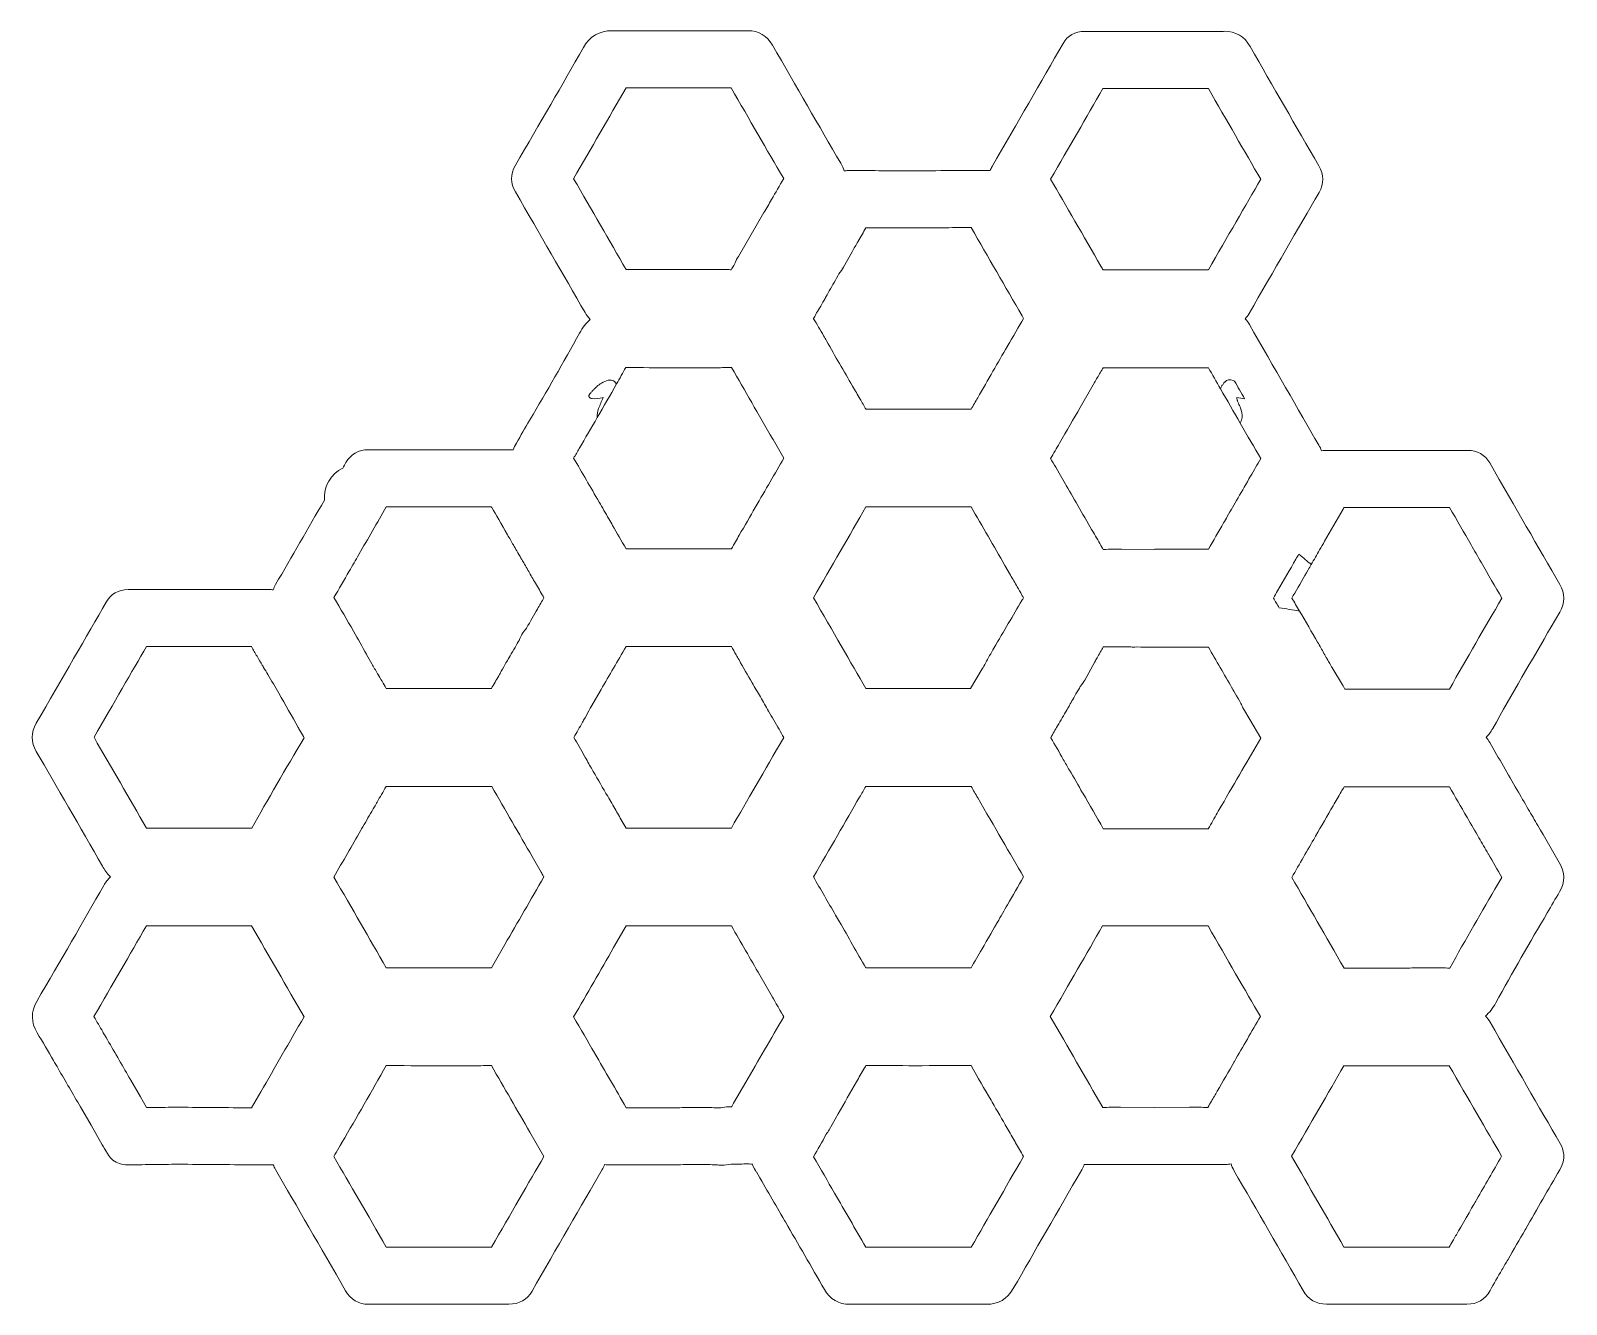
# Model space of a CAD drawing. Extents: x -3978 to 1416, y -790 to 1272.
# Drawn here: x 496 to 1416, y -790 to -27 of the extents above; entities that cross this region are included whole.
import ezdxf

# ---------------------------------------------------------------- set-up
doc = ezdxf.new("R2010")
doc.units = 0
doc.header["$MEASUREMENT"] = 0
doc.layers.add('Layer 1', color=7, linetype='Continuous', lineweight=0)

msp = doc.modelspace()

# ---------------------------------------------------------------- linework, layer by layer
at = {"layer": 'Layer 1'}
for points, knots in [([(1411.94, -694.04), (1399.39, -672.47), (1384.58, -646.97), (1369.91, -621.36), (1369.1, -619.95), (1368.17, -618.71), (1367.13, -617.66), (1369.49, -615.59), (1371.55, -612.93), (1373.35, -609.64), (1383.23, -591.54), (1393.87, -573.37), (1404.17, -555.79), (1406.63, -551.58), (1409.09, -547.38), (1411.55, -543.17), (1414.9, -537.43), (1414.82, -531.52), (1411.32, -525.59), (1406.97, -518.24), (1402.64, -510.71), (1398.45, -503.44), (1396.56, -500.17), (1394.68, -496.9), (1392.79, -493.63), (1390.53, -489.73), (1388.27, -485.83), (1386.01, -481.94), (1380.66, -472.72), (1375.12, -463.18), (1369.73, -453.76), (1369.06, -452.59), (1368.3, -451.55), (1367.46, -450.64), (1368.97, -449.18), (1370.31, -447.4), (1371.49, -445.29), (1382.98, -424.87), (1394.98, -404.25), (1406.57, -384.3), (1406.57, -384.3), (1411.61, -375.63), (1411.61, -375.63), (1414.81, -370.13), (1414.85, -364.37), (1411.72, -358.98), (1398.77, -336.65), (1385.04, -312.83), (1369.74, -286.17), (1366.91, -281.23), (1362.27, -278.62), (1356.32, -278.62), (1356.32, -278.62), (1356.23, -278.62), (1356.23, -278.62), (1350.54, -278.65), (1344.85, -278.65), (1339.16, -278.65), (1335.4, -278.65), (1318.23, -278.64), (1318.22, -278.64), (1318.22, -278.64), (1272.52, -278.64), (1272.52, -278.64), (1271.73, -278.64), (1270.43, -278.64), (1268.88, -278.89), (1268.49, -277.74), (1267.97, -276.6), (1267.31, -275.46), (1255.01, -254.2), (1240.44, -228.98), (1225.69, -203.16), (1224.97, -201.89), (1224.15, -200.76), (1223.24, -199.78), (1224.09, -198.85), (1224.85, -197.79), (1225.53, -196.61), (1240.25, -170.91), (1254.99, -145.51), (1267.46, -124.06), (1270.47, -118.88), (1270.43, -113.34), (1267.35, -108.03), (1253.44, -84.08), (1239.83, -60.59), (1226.19, -36.61), (1222.73, -30.53), (1217.49, -27.45), (1210.57, -27.45), (1210.57, -27.45), (1210.18, -27.46), (1210.18, -27.46), (1206.18, -27.52), (1201.82, -27.55), (1196.43, -27.55), (1193.43, -27.55), (1190.43, -27.54), (1187.42, -27.53), (1184.44, -27.53), (1181.46, -27.52), (1178.48, -27.52), (1178.48, -27.52), (1152.42, -27.51), (1152.42, -27.51), (1144.18, -27.51), (1135.95, -27.52), (1127.72, -27.52), (1127.72, -27.52), (1127.07, -27.52), (1127.07, -27.52), (1121.27, -27.52), (1116.77, -30.01), (1114.06, -34.72), (1100.7, -58.01), (1086.79, -82.11), (1071.56, -108.39), (1071.08, -109.22), (1070.68, -110.07), (1070.35, -110.93), (1070.17, -110.92), (1069.98, -110.92), (1069.78, -110.92), (1054.82, -110.95), (1039.28, -110.97), (1022.27, -110.97), (1009.92, -110.97), (997.57, -110.96), (985.2, -110.95), (984.42, -110.95), (983.66, -111), (982.92, -111.1), (982.46, -109.56), (981.77, -108.02), (980.85, -106.45), (967.72, -83.97), (954.33, -60.81), (939.92, -35.65), (936.68, -29.98), (931.77, -27.11), (925.31, -27.11), (910.97, -27.16), (896.93, -27.19), (882.69, -27.19), (868.45, -27.19), (855.83, -27.15), (844.07, -27.07), (844.07, -27.07), (843.89, -27.07), (843.89, -27.07), (836.19, -27.07), (830.56, -30.38), (826.7, -37.17), (813.72, -59.96), (801.05, -81.81), (785.83, -108), (782.89, -113.06), (782.94, -118.5), (785.98, -123.74), (800.83, -149.37), (814.46, -173.02), (827.67, -196.04), (828.56, -197.59), (829.62, -198.95), (830.83, -200.09), (828.39, -202.2), (826.26, -204.93), (824.4, -208.33), (814.83, -225.81), (804.58, -243.37), (794.66, -260.34), (794.66, -260.34), (794.46, -260.69), (794.46, -260.69), (791.81, -265.22), (789.17, -269.75), (786.53, -274.28), (785.74, -275.63), (785.14, -277), (784.71, -278.37), (783.96, -278.26), (783.18, -278.21), (782.39, -278.21), (767.54, -278.26), (751.55, -278.29), (733.5, -278.29), (721.61, -278.29), (709.73, -278.28), (697.82, -278.26), (691.94, -278.26), (687.31, -280.9), (684.45, -285.89), (683.81, -287.01), (683.18, -288.12), (682.54, -289.23), (675.33, -292.59), (670.89, -300.32), (671.54, -308.39), (661.77, -325.37), (651.98, -342.33), (642.29, -359.04), (641.69, -360.08), (641.21, -361.12), (640.85, -362.18), (640.08, -362.08), (639.29, -362.03), (638.48, -362.03), (623.63, -362.05), (608.79, -362.06), (593.95, -362.06), (580.61, -362.06), (567.27, -362.05), (553.91, -362.03), (548.23, -362.03), (543.58, -364.7), (540.79, -369.55), (529.32, -389.51), (514.2, -415.81), (498.93, -442.11), (495.65, -447.75), (495.64, -453.45), (498.89, -459.05), (511.19, -480.21), (525.13, -504.18), (538.55, -527.89), (539.71, -529.93), (541.2, -532.23), (543.33, -534.23), (541.83, -535.65), (540.49, -537.39), (539.31, -539.46), (526.83, -561.33), (513.72, -584.03), (499.22, -608.84), (495.57, -615.09), (495.66, -621.46), (499.5, -627.78), (502.79, -633.2), (506.05, -638.82), (509.2, -644.26), (510.15, -645.9), (511.09, -647.54), (512.04, -649.17), (516.49, -656.82), (520.94, -664.48), (525.38, -672.14), (525.38, -672.14), (531.72, -683.08), (531.72, -683.08), (531.72, -683.08), (538.4, -694.78), (538.4, -694.78), (538.82, -695.7), (539.33, -696.59), (539.94, -697.43), (539.94, -697.43), (542.14, -701.02), (542.14, -701.02), (542.83, -702.16), (543.72, -703.16), (544.78, -703.97), (547.26, -705.89), (550.21, -706.86), (553.53, -706.86), (554.07, -706.86), (554.59, -706.83), (555.05, -706.8), (555.05, -706.8), (555.25, -706.79), (555.25, -706.79), (559.95, -706.78), (564.68, -706.72), (569.26, -706.65), (569.26, -706.65), (569.33, -706.65), (569.33, -706.65), (574, -706.58), (578.84, -706.52), (583.55, -706.52), (583.55, -706.52), (584.42, -706.52), (584.42, -706.52), (591.52, -706.53), (598.71, -706.59), (605.67, -706.66), (613.52, -706.73), (621.64, -706.8), (629.64, -706.8), (632.3, -706.8), (634.95, -706.79), (637.56, -706.77), (637.56, -706.77), (637.68, -706.78), (637.68, -706.78), (638.09, -706.82), (638.71, -706.87), (639.45, -706.87), (639.93, -706.87), (640.4, -706.85), (640.86, -706.8), (641.2, -707.74), (641.63, -708.66), (642.16, -709.57), (655.06, -731.74), (668.81, -755.56), (684.21, -782.37), (687.21, -787.61), (691.97, -790.38), (697.99, -790.38), (697.99, -790.38), (698.12, -790.38), (698.12, -790.38), (704.14, -790.33), (710.63, -790.31), (719.15, -790.31), (720.88, -790.31), (739.11, -790.33), (739.11, -790.33), (739.3, -790.33), (739.49, -790.34), (739.68, -790.34), (739.68, -790.34), (760.09, -790.34), (760.09, -790.34), (767.37, -790.34), (774.65, -790.34), (782, -790.36), (788.18, -790.36), (793, -787.65), (795.94, -782.52), (810.58, -756.98), (825.41, -731.37), (837.98, -709.68), (838.54, -708.7), (839.01, -707.71), (839.36, -706.72), (840.13, -706.8), (840.74, -706.8), (841.13, -706.8), (841.13, -706.8), (843.42, -706.8), (843.42, -706.8), (845.47, -706.8), (847.52, -706.79), (849.56, -706.78), (851.59, -706.78), (853.61, -706.77), (855.64, -706.77), (859.5, -706.77), (862.63, -706.79), (865.48, -706.84), (867.29, -706.87), (869.17, -706.89), (871.2, -706.89), (875.31, -706.89), (879.45, -706.83), (883.45, -706.77), (887.36, -706.71), (891.4, -706.64), (895.37, -706.64), (898.9, -706.64), (902.01, -706.69), (904.89, -706.79), (905.3, -706.81), (905.72, -706.84), (906.14, -706.87), (906.14, -706.87), (906.25, -706.88), (906.25, -706.88), (907.17, -706.95), (908.32, -707.03), (909.55, -707.03), (911.56, -707.03), (913.39, -706.81), (915.13, -706.35), (916.32, -706.39), (917.56, -706.43), (918.86, -706.43), (920.77, -706.43), (922.42, -706.34), (924.02, -706.15), (924.06, -706.16), (924.1, -706.16), (924.14, -706.17), (924.82, -706.24), (925.75, -706.35), (926.86, -706.35), (927.18, -706.35), (927.5, -706.34), (927.82, -706.32), (928.57, -708.54), (929.71, -710.13), (930.29, -710.94), (930.29, -710.94), (930.4, -711.08), (930.4, -711.08), (935.98, -720.77), (941.57, -730.44), (947.17, -740.12), (947.17, -740.12), (947.68, -741.01), (947.68, -741.01), (955.36, -754.28), (963.3, -768.01), (971.06, -781.53), (974.44, -787.42), (979.6, -790.41), (986.38, -790.41), (986.38, -790.41), (986.48, -790.41), (986.48, -790.41), (1001.16, -790.35), (1014.53, -790.32), (1027.33, -790.32), (1041.61, -790.32), (1054.93, -790.36), (1068.06, -790.43), (1068.06, -790.43), (1068.19, -790.43), (1068.19, -790.43), (1075.28, -790.43), (1080.69, -787.27), (1084.25, -781.04), (1097.19, -758.4), (1110.6, -735.11), (1125.24, -709.84), (1125.86, -708.77), (1126.36, -707.68), (1126.73, -706.59), (1126.96, -706.59), (1127.19, -706.6), (1127.43, -706.6), (1127.43, -706.6), (1127.56, -706.6), (1127.56, -706.6), (1133.55, -706.56), (1139.99, -706.54), (1148.43, -706.54), (1148.43, -706.54), (1169.13, -706.55), (1169.13, -706.55), (1169.13, -706.55), (1188.16, -706.54), (1189.91, -706.54), (1198.58, -706.54), (1205.19, -706.56), (1211.36, -706.6), (1211.36, -706.6), (1211.5, -706.6), (1211.5, -706.6), (1212.6, -706.6), (1213.67, -706.51), (1214.69, -706.32), (1215.09, -707.64), (1215.67, -708.94), (1216.42, -710.24), (1230.41, -734.34), (1244.38, -758.57), (1257.94, -782.25), (1260.98, -787.57), (1265.83, -790.38), (1271.98, -790.38), (1271.98, -790.38), (1272.11, -790.37), (1272.11, -790.37), (1278.13, -790.34), (1284.59, -790.32), (1293.03, -790.32), (1293.03, -790.32), (1313.68, -790.33), (1313.68, -790.33), (1315.41, -790.33), (1334.48, -790.32), (1334.48, -790.32), (1343.14, -790.32), (1349.74, -790.34), (1355.92, -790.38), (1355.92, -790.38), (1356.05, -790.38), (1356.05, -790.38), (1362.15, -790.38), (1366.93, -787.55), (1369.87, -782.2), (1372.15, -778.05), (1374.62, -773.84), (1377.01, -769.75), (1378.22, -767.68), (1379.43, -765.61), (1380.63, -763.54), (1384.05, -757.6), (1387.48, -751.67), (1390.9, -745.73), (1390.9, -745.73), (1391.23, -745.16), (1391.23, -745.16), (1398.03, -733.36), (1404.83, -721.56), (1411.65, -709.77), (1415.55, -703.05), (1413.96, -697.51), (1411.94, -694.04)], [0, 0, 0, 0, 1, 1, 1, 2, 2, 2, 3, 3, 3, 4, 4, 4, 5, 5, 5, 6, 6, 6, 7, 7, 7, 8, 8, 8, 9, 9, 9, 10, 10, 10, 11, 11, 11, 12, 12, 12, 13, 13, 13, 14, 14, 14, 15, 15, 15, 16, 16, 16, 17, 17, 17, 18, 18, 18, 19, 19, 19, 20, 20, 20, 21, 21, 21, 22, 22, 22, 23, 23, 23, 24, 24, 24, 25, 25, 25, 26, 26, 26, 27, 27, 27, 28, 28, 28, 29, 29, 29, 30, 30, 30, 31, 31, 31, 32, 32, 32, 33, 33, 33, 34, 34, 34, 35, 35, 35, 36, 36, 36, 37, 37, 37, 38, 38, 38, 39, 39, 39, 40, 40, 40, 41, 41, 41, 42, 42, 42, 43, 43, 43, 44, 44, 44, 45, 45, 45, 46, 46, 46, 47, 47, 47, 48, 48, 48, 49, 49, 49, 50, 50, 50, 51, 51, 51, 52, 52, 52, 53, 53, 53, 54, 54, 54, 55, 55, 55, 56, 56, 56, 57, 57, 57, 58, 58, 58, 59, 59, 59, 60, 60, 60, 61, 61, 61, 62, 62, 62, 63, 63, 63, 64, 64, 64, 65, 65, 65, 66, 66, 66, 67, 67, 67, 68, 68, 68, 69, 69, 69, 70, 70, 70, 71, 71, 71, 72, 72, 72, 73, 73, 73, 74, 74, 74, 75, 75, 75, 76, 76, 76, 77, 77, 77, 78, 78, 78, 79, 79, 79, 80, 80, 80, 81, 81, 81, 82, 82, 82, 83, 83, 83, 84, 84, 84, 85, 85, 85, 86, 86, 86, 87, 87, 87, 88, 88, 88, 89, 89, 89, 90, 90, 90, 91, 91, 91, 92, 92, 92, 93, 93, 93, 94, 94, 94, 95, 95, 95, 96, 96, 96, 97, 97, 97, 98, 98, 98, 99, 99, 99, 100, 100, 100, 101, 101, 101, 102, 102, 102, 103, 103, 103, 104, 104, 104, 105, 105, 105, 106, 106, 106, 107, 107, 107, 108, 108, 108, 109, 109, 109, 110, 110, 110, 111, 111, 111, 112, 112, 112, 113, 113, 113, 114, 114, 114, 115, 115, 115, 116, 116, 116, 117, 117, 117, 118, 118, 118, 119, 119, 119, 120, 120, 120, 121, 121, 121, 122, 122, 122, 123, 123, 123, 124, 124, 124, 125, 125, 125, 126, 126, 126, 127, 127, 127, 128, 128, 128, 129, 129, 129, 130, 130, 130, 131, 131, 131, 132, 132, 132, 133, 133, 133, 134, 134, 134, 135, 135, 135, 136, 136, 136, 137, 137, 137, 138, 138, 138, 139, 139, 139, 140, 140, 140, 141, 141, 141, 142, 142, 142, 143, 143, 143, 144, 144, 144, 145, 145, 145, 146, 146, 146, 147, 147, 147, 148, 148, 148, 149, 149, 149, 150, 150, 150, 151, 151, 151, 152, 152, 152, 153, 153, 153, 154, 154, 154, 155, 155, 155, 156, 156, 156, 157, 157, 157, 158, 158, 158, 159, 159, 159, 160, 160, 160, 161, 161, 161, 162, 162, 162, 163, 163, 163, 164, 164, 164, 165, 165, 165, 166, 166, 166, 167, 167, 167, 167]), ([(939.45, -128.2), (939.45, -128.2), (939.39, -128.31), (939.39, -128.31), (937.88, -130.93), (936.37, -133.55), (934.87, -136.11), (934.87, -136.11), (919.52, -162.33), (919.52, -162.33), (918.78, -163.59), (918.16, -164.92), (917.67, -166.3), (917.39, -166.72), (917.08, -167.18), (916.75, -167.71), (916.74, -167.71), (916.74, -167.71), (916.74, -167.72), (916.26, -168.47), (915.74, -169.33), (915.21, -170.31), (914.8, -170.31), (914.38, -170.3), (913.97, -170.3), (913.97, -170.3), (913.96, -170.3), (913.96, -170.3), (904.69, -170.21), (894.76, -170.16), (883.29, -170.16), (872.93, -170.16), (862.43, -170.2), (852.24, -170.24), (842.17, -152.7), (831.84, -134.79), (820.82, -115.76), (831.39, -97.56), (841.79, -79.6), (852.26, -61.29), (861.65, -61.34), (871.66, -61.37), (882.68, -61.37), (893.74, -61.37), (904.76, -61.34), (915.22, -61.31), (926.15, -80.35), (936.49, -98.24), (946.69, -115.74), (944.2, -119.96), (941.79, -124.14), (939.45, -128.2)], [0, 0, 0, 0, 1, 1, 1, 2, 2, 2, 3, 3, 3, 4, 4, 4, 5, 5, 5, 6, 6, 6, 7, 7, 7, 8, 8, 8, 9, 9, 9, 10, 10, 10, 11, 11, 11, 12, 12, 12, 13, 13, 13, 14, 14, 14, 15, 15, 15, 16, 16, 16, 17, 17, 17, 17]), ([(1201.11, -170.47), (1197.14, -170.46), (1193.16, -170.46), (1189.19, -170.46), (1189.19, -170.46), (1172.52, -170.47), (1172.52, -170.47), (1172.52, -170.47), (1159.64, -170.46), (1159.64, -170.46), (1155.78, -170.45), (1151.92, -170.45), (1148.06, -170.45), (1146.06, -170.45), (1144.17, -170.45), (1142.37, -170.46), (1142.37, -170.46), (1142.36, -170.46), (1142.36, -170.46), (1140.86, -170.45), (1139.41, -170.46), (1138.02, -170.46), (1137.6, -169.73), (1137.19, -169.01), (1136.77, -168.28), (1136.77, -168.28), (1136.77, -168.27), (1136.76, -168.27), (1126.23, -149.93), (1115.81, -131.93), (1106.6, -116.04), (1117.64, -96.97), (1127.95, -79.1), (1137.96, -61.69), (1142.77, -61.69), (1178.45, -61.69), (1178.45, -61.69), (1181.36, -61.69), (1184.26, -61.7), (1187.17, -61.71), (1187.17, -61.71), (1187.3, -61.71), (1187.3, -61.71), (1190.34, -61.72), (1193.37, -61.72), (1196.41, -61.72), (1196.41, -61.72), (1201.15, -61.72), (1201.15, -61.72), (1212, -80.72), (1222.85, -99.47), (1232.52, -116.13), (1223.53, -131.61), (1212.45, -150.73), (1201.11, -170.47)], [0, 0, 0, 0, 1, 1, 1, 2, 2, 2, 3, 3, 3, 4, 4, 4, 5, 5, 5, 6, 6, 6, 7, 7, 7, 8, 8, 8, 9, 9, 9, 10, 10, 10, 11, 11, 11, 12, 12, 12, 13, 13, 13, 14, 14, 14, 15, 15, 15, 16, 16, 16, 17, 17, 17, 18, 18, 18, 18]), ([(991.31, -153.22), (992.84, -150.57), (994.4, -147.87), (995.97, -145.13), (1004.72, -145.14), (1013.47, -145.14), (1022.21, -145.14), (1035.2, -145.14), (1047.32, -145.13), (1058.99, -145.11), (1069.2, -162.82), (1079.43, -180.54), (1089.5, -197.91), (1089.5, -197.92), (1089.51, -197.92), (1089.51, -197.92), (1089.8, -198.44), (1090.1, -198.95), (1090.4, -199.47), (1087.46, -204.55), (1084.15, -210.27), (1080.59, -216.43), (1080.58, -216.44), (1080.57, -216.45), (1080.57, -216.46), (1075.15, -225.84), (1069.14, -236.25), (1062.92, -247.07), (1062.92, -247.07), (1062.92, -247.07), (1062.91, -247.08), (1061.59, -249.37), (1060.26, -251.68), (1058.93, -254.01), (1058.93, -254.01), (1056.84, -254.01), (1056.84, -254.01), (1056.19, -254.01), (1055.53, -254), (1054.88, -254), (1043.27, -253.99), (1031.7, -253.98), (1020.33, -253.98), (1014.08, -253.98), (1007.83, -253.98), (1001.58, -253.99), (1001.01, -253.98), (1000.44, -253.99), (999.87, -253.99), (999.87, -253.99), (996, -253.99), (996, -253.99), (994.81, -251.93), (993.62, -249.87), (992.44, -247.83), (992.44, -247.83), (992.43, -247.83), (992.43, -247.83), (990.95, -245.27), (989.47, -242.72), (988.01, -240.21), (988.01, -240.21), (987.92, -240.06), (987.92, -240.06), (982.8, -231.22), (977.51, -222.11), (972.37, -213.05), (972.37, -213.03), (972.37, -213.03), (972.36, -213.03), (971.77, -211.99), (971.19, -210.96), (970.61, -209.93), (968.63, -206.41), (966.6, -203.02), (964.63, -199.74), (964.63, -199.74), (964.57, -199.65), (964.57, -199.65), (964.57, -199.65), (964.64, -199.53), (964.64, -199.53), (965.13, -198.72), (965.56, -197.89), (965.94, -197.02), (966.06, -196.76), (966.17, -196.48), (966.28, -196.21), (967.05, -195.17), (968.01, -193.79), (968.92, -192.13), (969.75, -190.61), (970.66, -189), (971.49, -187.54), (971.9, -186.83), (972.31, -186.12), (972.76, -185.32), (972.76, -185.32), (974.02, -183.07), (974.02, -183.07), (975.94, -179.62), (977.87, -176.17), (979.8, -172.73), (980.83, -171.54), (981.74, -170.24), (982.51, -168.85), (982.51, -168.85), (987.64, -159.6), (987.64, -159.6), (988.83, -157.53), (990.02, -155.46), (991.22, -153.39), (991.22, -153.39), (991.31, -153.22), (991.31, -153.22)], [0, 0, 0, 0, 1, 1, 1, 2, 2, 2, 3, 3, 3, 4, 4, 4, 5, 5, 5, 6, 6, 6, 7, 7, 7, 8, 8, 8, 9, 9, 9, 10, 10, 10, 11, 11, 11, 12, 12, 12, 13, 13, 13, 14, 14, 14, 15, 15, 15, 16, 16, 16, 17, 17, 17, 18, 18, 18, 19, 19, 19, 20, 20, 20, 21, 21, 21, 22, 22, 22, 23, 23, 23, 24, 24, 24, 25, 25, 25, 26, 26, 26, 27, 27, 27, 28, 28, 28, 29, 29, 29, 30, 30, 30, 31, 31, 31, 32, 32, 32, 33, 33, 33, 34, 34, 34, 35, 35, 35, 36, 36, 36, 37, 37, 37, 38, 38, 38, 38]), ([(841.91, -319.62), (839.96, -316.23), (838.04, -312.9), (836.14, -309.61), (833.54, -305.11), (830.99, -300.71), (828.47, -296.38), (828.47, -296.38), (828.47, -296.37), (828.47, -296.37), (825.89, -291.91), (823.34, -287.54), (820.84, -283.24), (821.95, -281.34), (823.06, -279.44), (824.17, -277.53), (827.76, -271.39), (831.39, -265.18), (835.02, -258.91), (835.02, -258.91), (835.02, -258.9), (835.02, -258.9), (838.88, -252.24), (842.74, -245.52), (846.54, -238.77), (848.41, -235.47), (850.26, -232.16), (852.09, -228.85), (861.69, -229.08), (870.99, -229.11), (878.28, -229.11), (882.38, -229.11), (886.48, -229.1), (890.59, -229.09), (890.59, -229.09), (890.72, -229.08), (890.72, -229.08), (894.74, -229.07), (898.75, -229.06), (902.76, -229.06), (902.76, -229.06), (904.64, -229.06), (904.64, -229.06), (908.31, -229.06), (911.96, -229.01), (915.5, -228.96), (923.29, -242.59), (931.48, -256.85), (940.31, -272.14), (940.31, -272.14), (940.31, -272.14), (940.32, -272.14), (940.32, -272.14), (940.31, -272.15), (940.32, -272.15), (942.43, -275.81), (944.58, -279.52), (946.76, -283.3), (944.1, -287.88), (941.38, -292.56), (938.6, -297.37), (932.8, -307.37), (926.7, -317.94), (920.07, -329.46), (918.54, -332.11), (916.99, -334.82), (915.4, -337.58), (915.4, -337.58), (912.62, -337.58), (912.62, -337.58), (910.26, -337.58), (907.76, -337.57), (905.04, -337.57), (901.17, -337.57), (897.3, -337.58), (893.43, -337.58), (893.43, -337.58), (883.73, -337.59), (883.73, -337.59), (883.73, -337.59), (870.54, -337.58), (870.54, -337.58), (870.54, -337.58), (863.26, -337.58), (863.26, -337.58), (860.06, -337.58), (856.29, -337.58), (852.25, -337.59), (849.52, -332.83), (846.84, -328.17), (844.21, -323.6), (843.44, -322.27), (842.68, -320.94), (841.91, -319.62)], [0, 0, 0, 0, 1, 1, 1, 2, 2, 2, 3, 3, 3, 4, 4, 4, 5, 5, 5, 6, 6, 6, 7, 7, 7, 8, 8, 8, 9, 9, 9, 10, 10, 10, 11, 11, 11, 12, 12, 12, 13, 13, 13, 14, 14, 14, 15, 15, 15, 16, 16, 16, 17, 17, 17, 18, 18, 18, 19, 19, 19, 20, 20, 20, 21, 21, 21, 22, 22, 22, 23, 23, 23, 24, 24, 24, 25, 25, 25, 26, 26, 26, 27, 27, 27, 28, 28, 28, 29, 29, 29, 30, 30, 30, 31, 31, 31, 31]), ([(1208.35, -241.67), (1212.42, -248.76), (1216.41, -255.68), (1220.21, -262.28), (1220.21, -262.28), (1220.21, -262.29), (1220.21, -262.29), (1224.59, -269.88), (1228.74, -277.05), (1232.5, -283.56), (1230.44, -287.12), (1228.41, -290.63), (1226.42, -294.07), (1226.42, -294.08), (1226.42, -294.08), (1226.42, -294.08), (1223.85, -298.53), (1221.34, -302.88), (1218.88, -307.14), (1216.7, -310.93), (1214.56, -314.64), (1212.46, -318.29), (1211.72, -319.57), (1210.99, -320.83), (1210.27, -322.09), (1207.15, -327.49), (1204.13, -332.76), (1201.16, -337.91), (1201.16, -337.91), (1169.43, -337.91), (1169.43, -337.91), (1169.14, -337.91), (1168.84, -337.91), (1168.55, -337.93), (1168.55, -337.93), (1149.11, -337.92), (1149.11, -337.92), (1145.92, -337.92), (1142.14, -337.92), (1138.08, -337.93), (1137.84, -337.51), (1137.6, -337.1), (1137.36, -336.68), (1135.66, -333.72), (1133.94, -330.75), (1132.24, -327.8), (1132.23, -327.79), (1132.23, -327.79), (1132.23, -327.79), (1126.64, -318.11), (1121.1, -308.52), (1115.98, -299.69), (1115.98, -299.69), (1115.97, -299.69), (1115.98, -299.68), (1115.82, -299.41), (1115.67, -299.14), (1115.51, -298.87), (1115.51, -298.87), (1111.75, -292.36), (1111.75, -292.36), (1111.75, -292.36), (1109.65, -288.73), (1109.65, -288.73), (1108.7, -287.08), (1107.68, -285.31), (1106.63, -283.5), (1108.4, -280.44), (1110.17, -277.38), (1111.92, -274.35), (1111.93, -274.34), (1111.93, -274.33), (1111.94, -274.32), (1116.23, -266.89), (1120.41, -259.62), (1124.28, -252.9), (1124.28, -252.9), (1132.87, -238.02), (1132.87, -238.02), (1134.01, -236.04), (1135.16, -234.06), (1136.32, -232.07), (1136.9, -231.07), (1137.49, -230.06), (1138.08, -229.05), (1150.44, -229.08), (1161.97, -229.09), (1173.08, -229.09), (1182.82, -229.09), (1192.08, -229.08), (1201.12, -229.06), (1203.55, -233.3), (1205.96, -237.51), (1208.34, -241.66), (1208.35, -241.67), (1208.35, -241.67), (1208.35, -241.67)], [0, 0, 0, 0, 1, 1, 1, 2, 2, 2, 3, 3, 3, 4, 4, 4, 5, 5, 5, 6, 6, 6, 7, 7, 7, 8, 8, 8, 9, 9, 9, 10, 10, 10, 11, 11, 11, 12, 12, 12, 13, 13, 13, 14, 14, 14, 15, 15, 15, 16, 16, 16, 17, 17, 17, 18, 18, 18, 19, 19, 19, 20, 20, 20, 21, 21, 21, 22, 22, 22, 23, 23, 23, 24, 24, 24, 25, 25, 25, 26, 26, 26, 27, 27, 27, 28, 28, 28, 29, 29, 29, 30, 30, 30, 31, 31, 31, 32, 32, 32, 32]), ([(844.04, -236.68), (843.34, -236.44), (842.54, -236.36), (841.61, -236.51), (840.12, -236.92), (838.77, -237.53), (837.53, -238.28), (836.53, -238.88), (835.6, -239.58), (834.73, -240.35), (834.7, -240.38), (834.67, -240.41), (834.64, -240.45), (834.24, -240.79), (833.84, -241.16), (833.46, -241.55), (833.03, -241.96), (832.63, -242.38), (832.25, -242.82), (831.86, -243.25), (831.47, -243.69), (831.09, -244.13), (830.9, -244.36), (830.71, -244.58), (830.52, -244.81), (830.42, -244.93), (830.33, -245.05), (830.27, -245.16), (829.98, -245.6), (829.9, -246.01), (830, -246.35), (830.04, -246.53), (830.13, -246.69), (830.27, -246.84), (830.4, -246.98), (830.57, -247.1), (830.77, -247.2), (830.89, -247.26), (831.01, -247.32), (831.15, -247.37), (831.41, -247.47), (831.71, -247.54), (832.04, -247.59), (834.13, -247.91), (836.14, -247.23), (838.49, -247.01), (838, -248.19), (837.54, -249.28), (837.1, -250.34), (837.09, -250.35), (837.1, -250.35), (837.1, -250.35), (836.65, -251.41), (836.22, -252.44), (835.82, -253.47), (835.11, -255.28), (834.78, -257.09), (835.02, -258.91), (835.02, -258.91), (835.02, -258.9), (835.02, -258.9), (838.88, -252.24), (842.74, -245.52), (846.54, -238.77), (845.89, -237.8), (845.08, -237.05), (844.04, -236.68)], [0, 0, 0, 0, 1, 1, 1, 2, 2, 2, 3, 3, 3, 4, 4, 4, 5, 5, 5, 6, 6, 6, 7, 7, 7, 8, 8, 8, 9, 9, 9, 10, 10, 10, 11, 11, 11, 12, 12, 12, 13, 13, 13, 14, 14, 14, 15, 15, 15, 16, 16, 16, 17, 17, 17, 18, 18, 18, 19, 19, 19, 20, 20, 20, 21, 21, 21, 22, 22, 22, 22]), ([(1220.44, -253.3), (1220.04, -252.29), (1219.55, -251.32), (1219.11, -250.3), (1219, -250.05), (1218.89, -249.79), (1218.79, -249.53), (1218.69, -249.27), (1218.6, -249.01), (1218.52, -248.73), (1218.48, -248.64), (1218.45, -248.54), (1218.43, -248.44), (1218.4, -248.36), (1218.38, -248.29), (1218.36, -248.21), (1218.26, -247.82), (1218.18, -247.42), (1218.12, -247.01), (1219.79, -247.2), (1221.33, -247.61), (1222.86, -247.65), (1220.85, -244.16), (1218.82, -240.62), (1216.77, -237.06), (1216.77, -237.06), (1216.76, -237.05), (1216.76, -237.05), (1216.49, -236.91), (1216.22, -236.78), (1215.96, -236.68), (1214.02, -235.91), (1212.34, -236.23), (1210.91, -237.67), (1210.81, -237.75), (1210.73, -237.84), (1210.66, -237.93), (1210.33, -238.3), (1210.02, -238.73), (1209.72, -239.23), (1209.55, -239.42), (1209.39, -239.62), (1209.24, -239.82), (1209.24, -239.82), (1209.24, -239.83), (1209.24, -239.83), (1208.84, -240.41), (1208.56, -241.03), (1208.35, -241.67), (1212.42, -248.76), (1216.41, -255.68), (1220.21, -262.28), (1220.37, -262.04), (1220.51, -261.74), (1220.65, -261.42), (1220.77, -261.12), (1220.88, -260.82), (1220.98, -260.52), (1220.98, -260.52), (1220.97, -260.52), (1220.98, -260.51), (1221.6, -258.48), (1221.46, -256.45), (1220.84, -254.42), (1220.72, -254.05), (1220.59, -253.68), (1220.44, -253.3)], [0, 0, 0, 0, 1, 1, 1, 2, 2, 2, 3, 3, 3, 4, 4, 4, 5, 5, 5, 6, 6, 6, 7, 7, 7, 8, 8, 8, 9, 9, 9, 10, 10, 10, 11, 11, 11, 12, 12, 12, 13, 13, 13, 14, 14, 14, 15, 15, 15, 16, 16, 16, 17, 17, 17, 18, 18, 18, 19, 19, 19, 20, 20, 20, 21, 21, 21, 22, 22, 22, 22]), ([(686.39, -351.02), (686.39, -351.02), (686.39, -351.02), (686.4, -351.01), (688.3, -347.71), (690.21, -344.4), (692.13, -341.08), (697.62, -331.54), (703.13, -321.98), (708.6, -312.45), (716.89, -312.45), (725.18, -312.46), (733.48, -312.46), (743.57, -312.46), (752.97, -312.45), (761.88, -312.44), (765.16, -312.43), (768.37, -312.43), (771.53, -312.42), (771.67, -312.66), (771.82, -312.92), (771.98, -313.19), (773.97, -316.64), (777.6, -322.93), (781.24, -329.22), (781.81, -330.23), (782.39, -331.23), (782.96, -332.23), (783.57, -333.26), (784.16, -334.29), (784.74, -335.29), (785.44, -336.5), (786.12, -337.68), (786.76, -338.79), (787.7, -340.4), (788.55, -341.88), (789.29, -343.16), (789.96, -344.32), (790.53, -345.31), (790.97, -346.07), (791.61, -347.18), (791.98, -347.82), (791.98, -347.82), (793.27, -350.07), (794.57, -352.31), (795.86, -354.56), (795.86, -354.56), (796.3, -355.33), (796.3, -355.33), (797.8, -357.94), (799.33, -360.59), (800.88, -363.26), (801.59, -364.5), (802.31, -365.75), (803.04, -367), (801.78, -369.15), (800.49, -371.38), (799.13, -373.72), (797.1, -377.23), (794.93, -381), (792.58, -385.12), (791.51, -386.49), (789.6, -389.02), (788.12, -392.57), (786.98, -394.53), (784.63, -398.58), (782.77, -401.79), (781.97, -403.18), (781.25, -404.42), (780.77, -405.25), (780.17, -406.3), (779.57, -407.35), (778.97, -408.4), (778.97, -408.4), (778.15, -409.84), (778.15, -409.84), (777.93, -410.23), (777.7, -410.63), (777.48, -411.02), (777.48, -411.02), (777.48, -411.02), (777.48, -411.03), (776.98, -411.9), (776.49, -412.77), (776, -413.65), (774.48, -416.35), (773.03, -418.93), (771.56, -421.29), (767.72, -421.28), (763.87, -421.28), (760.03, -421.28), (754.01, -421.28), (747.99, -421.29), (741.96, -421.29), (741.96, -421.29), (726.73, -421.3), (726.73, -421.3), (724.12, -421.3), (721.5, -421.3), (718.89, -421.29), (718.89, -421.29), (708.58, -421.29), (708.58, -421.29), (706.88, -418.39), (705.18, -415.53), (703.52, -412.73), (703.52, -412.73), (703.36, -412.46), (703.36, -412.46), (702.19, -410.49), (701.03, -408.52), (699.87, -406.55), (698.85, -404.72), (697.85, -402.89), (696.84, -401.05), (696.84, -401.05), (696.71, -400.82), (696.71, -400.82), (694.24, -396.31), (691.68, -391.65), (689.01, -387.01), (685.07, -380.18), (681.12, -373.43), (677.23, -366.86), (680.28, -361.6), (683.33, -356.32), (686.39, -351.02)], [0, 0, 0, 0, 1, 1, 1, 2, 2, 2, 3, 3, 3, 4, 4, 4, 5, 5, 5, 6, 6, 6, 7, 7, 7, 8, 8, 8, 9, 9, 9, 10, 10, 10, 11, 11, 11, 12, 12, 12, 13, 13, 13, 14, 14, 14, 15, 15, 15, 16, 16, 16, 17, 17, 17, 18, 18, 18, 19, 19, 19, 20, 20, 20, 21, 21, 21, 22, 22, 22, 23, 23, 23, 24, 24, 24, 25, 25, 25, 26, 26, 26, 27, 27, 27, 28, 28, 28, 29, 29, 29, 30, 30, 30, 31, 31, 31, 32, 32, 32, 33, 33, 33, 34, 34, 34, 35, 35, 35, 36, 36, 36, 37, 37, 37, 38, 38, 38, 39, 39, 39, 40, 40, 40, 41, 41, 41, 42, 42, 42, 42]), ([(1072.68, -397.08), (1070.89, -400.16), (1069.24, -403.17), (1067.61, -406.14), (1066.97, -407.3), (1066.33, -408.47), (1065.69, -409.64), (1065.69, -409.64), (1058.7, -421.36), (1058.7, -421.36), (1058.7, -421.36), (1048.09, -421.36), (1048.09, -421.36), (1031.03, -421.36), (1013.43, -421.36), (995.9, -421.39), (987.02, -405.92), (976.01, -386.8), (964.49, -366.96), (975.2, -348.5), (986.08, -329.6), (995.98, -312.41), (1008.39, -312.44), (1018.63, -312.45), (1028.61, -312.45), (1039.41, -312.45), (1049.39, -312.44), (1058.94, -312.4), (1065.74, -324.16), (1072.57, -336.02), (1079.2, -347.53), (1079.2, -347.53), (1082.54, -353.33), (1082.54, -353.33), (1083.91, -355.71), (1085.27, -358.09), (1086.64, -360.49), (1087.54, -362.08), (1088.47, -363.68), (1089.4, -365.3), (1089.71, -365.85), (1090.02, -366.39), (1090.34, -366.94), (1090.02, -367.48), (1089.71, -368.01), (1089.39, -368.55), (1084.07, -377.6), (1078.56, -387), (1072.68, -397.08)], [0, 0, 0, 0, 1, 1, 1, 2, 2, 2, 3, 3, 3, 4, 4, 4, 5, 5, 5, 6, 6, 6, 7, 7, 7, 8, 8, 8, 9, 9, 9, 10, 10, 10, 11, 11, 11, 12, 12, 12, 13, 13, 13, 14, 14, 14, 15, 15, 15, 16, 16, 16, 16]), ([(1376.97, -367.2), (1366.62, -385), (1355.95, -403.34), (1345.56, -421.68), (1341.05, -421.67), (1336.3, -421.66), (1331.2, -421.66), (1321.39, -421.66), (1311.59, -421.68), (1301.78, -421.71), (1295.51, -421.72), (1289.24, -421.74), (1282.94, -421.75), (1282.94, -421.75), (1281.86, -419.81), (1281.86, -419.81), (1281.74, -419.58), (1281.61, -419.36), (1281.45, -419.11), (1281.45, -419.11), (1275.13, -408.64), (1275.13, -408.64), (1275, -408.42), (1274.86, -408.2), (1274.71, -407.98), (1274.7, -407.96), (1274.69, -407.94), (1274.68, -407.92), (1274.4, -407.42), (1274.12, -406.92), (1273.84, -406.42), (1273.84, -406.42), (1273.83, -406.41), (1273.83, -406.4), (1273.33, -405.52), (1272.83, -404.63), (1272.33, -403.73), (1272.33, -403.73), (1272.22, -403.53), (1272.22, -403.53), (1271.02, -401.38), (1269.78, -399.17), (1268.51, -396.94), (1267.88, -395.82), (1267.23, -394.68), (1266.57, -393.55), (1263.07, -387.53), (1259.42, -381.25), (1255.69, -374.89), (1254.18, -372.31), (1252.66, -369.72), (1251.13, -367.12), (1251.69, -366.15), (1252.25, -365.18), (1252.82, -364.22), (1255.55, -359.49), (1258.25, -354.82), (1260.93, -350.19), (1261.53, -349.15), (1262.13, -348.1), (1262.73, -347.06), (1264.43, -344.12), (1266.11, -341.2), (1267.78, -338.29), (1268.78, -336.55), (1269.78, -334.82), (1270.77, -333.09), (1274.51, -326.6), (1278.2, -320.18), (1281.87, -313.78), (1282.06, -313.46), (1282.24, -313.13), (1282.43, -312.81), (1282.43, -312.81), (1318.19, -312.81), (1318.19, -312.81), (1318.19, -312.81), (1335.35, -312.83), (1339.13, -312.83), (1341.29, -312.83), (1343.46, -312.82), (1345.62, -312.82), (1350.03, -320.5), (1354.31, -327.94), (1358.47, -335.17), (1360.51, -338.71), (1362.52, -342.19), (1364.5, -345.63), (1368.75, -353), (1372.9, -360.17), (1376.97, -367.2)], [0, 0, 0, 0, 1, 1, 1, 2, 2, 2, 3, 3, 3, 4, 4, 4, 5, 5, 5, 6, 6, 6, 7, 7, 7, 8, 8, 8, 9, 9, 9, 10, 10, 10, 11, 11, 11, 12, 12, 12, 13, 13, 13, 14, 14, 14, 15, 15, 15, 16, 16, 16, 17, 17, 17, 18, 18, 18, 19, 19, 19, 20, 20, 20, 21, 21, 21, 22, 22, 22, 23, 23, 23, 24, 24, 24, 25, 25, 25, 26, 26, 26, 27, 27, 27, 28, 28, 28, 29, 29, 29, 30, 30, 30, 30]), ([(1260.93, -350.19), (1261.53, -349.15), (1262.13, -348.1), (1262.73, -347.06), (1260.4, -345.05), (1257.96, -342.99), (1255.34, -340.76), (1254.75, -341.79), (1254.15, -342.82), (1253.56, -343.86), (1249.97, -350.07), (1246.34, -356.36), (1242.63, -362.75), (1241.79, -364.22), (1240.93, -365.69), (1240.08, -367.16), (1241.23, -369.11), (1242.38, -371.05), (1243.54, -373.02), (1247.6, -373.56), (1251.65, -374.18), (1255.69, -374.89), (1254.18, -372.31), (1252.66, -369.72), (1251.13, -367.12), (1251.69, -366.15), (1252.25, -365.18), (1252.82, -364.22), (1255.55, -359.49), (1258.25, -354.82), (1260.93, -350.19)], [0, 0, 0, 0, 1, 1, 1, 2, 2, 2, 3, 3, 3, 4, 4, 4, 5, 5, 5, 6, 6, 6, 7, 7, 7, 8, 8, 8, 9, 9, 9, 10, 10, 10, 10]), ([(659.38, -450.93), (648.3, -469.37), (637.45, -488.31), (627.95, -505.07), (617.1, -505.02), (607.68, -504.99), (598.68, -504.99), (586.58, -504.99), (575.47, -505.04), (564.91, -505.14), (554.52, -486.86), (544.1, -468.86), (533.49, -450.6), (545.21, -430.37), (556.51, -410.74), (564.86, -396.22), (574.56, -396.23), (584.27, -396.24), (593.97, -396.24), (605.25, -396.24), (616.53, -396.23), (627.81, -396.21), (628.94, -398.17), (630.05, -400.09), (631.15, -401.98), (631.15, -401.98), (631.39, -402.38), (631.39, -402.38), (632.36, -404.05), (633.33, -405.73), (634.3, -407.41), (634.46, -407.7), (634.64, -407.99), (634.82, -408.27), (634.91, -408.44), (635.01, -408.6), (635.1, -408.77), (635.94, -410.15), (636.77, -411.54), (637.6, -412.93), (639.82, -416.62), (642.12, -420.44), (644.25, -424.17), (648.16, -430.98), (652.07, -437.94), (655.88, -444.72), (655.88, -444.72), (658.3, -449.01), (659.38, -450.93)], [0, 0, 0, 0, 1, 1, 1, 2, 2, 2, 3, 3, 3, 4, 4, 4, 5, 5, 5, 6, 6, 6, 7, 7, 7, 8, 8, 8, 9, 9, 9, 10, 10, 10, 11, 11, 11, 12, 12, 12, 13, 13, 13, 14, 14, 14, 15, 15, 15, 16, 16, 16, 16]), ([(826.17, -441.58), (826.39, -441.19), (826.62, -440.8), (826.84, -440.41), (827.98, -438.42), (828.97, -436.54), (829.94, -434.72), (829.94, -434.72), (830.78, -433.15), (830.78, -433.15), (830.78, -433.15), (831.16, -432.5), (831.16, -432.5), (831.16, -432.5), (837.29, -421.96), (837.29, -421.96), (842.17, -413.57), (847.19, -404.94), (852.24, -396.2), (863.59, -396.23), (875.2, -396.24), (886.85, -396.24), (886.85, -396.24), (892.72, -396.24), (892.72, -396.24), (900.25, -396.24), (907.79, -396.23), (915.32, -396.22), (916.25, -397.84), (917.19, -399.47), (918.13, -401.1), (918.72, -402.13), (919.32, -403.17), (919.92, -404.21), (922.55, -408.78), (925.19, -413.37), (927.85, -417.96), (929.47, -420.78), (931.1, -423.59), (932.73, -426.42), (934.36, -429.25), (936, -432.08), (937.64, -434.92), (939.74, -438.54), (941.83, -442.17), (943.93, -445.79), (943.93, -445.79), (943.94, -445.8), (943.94, -445.8), (944.87, -447.41), (945.8, -449.01), (946.73, -450.62), (934.91, -471.06), (924.79, -488.59), (915.32, -505.05), (911.45, -505.04), (907.57, -505.04), (903.68, -505.04), (903.68, -505.04), (903.67, -505.04), (903.67, -505.04), (898.59, -505.03), (893.51, -505.02), (888.44, -505.02), (888.43, -505.03), (888.43, -505.02), (888.43, -505.02), (888.43, -505.02), (883.68, -505.02), (883.68, -505.02), (873.35, -505.02), (862.82, -505.03), (852.28, -505.05), (850.74, -502.38), (849.19, -499.71), (847.66, -497.06), (847.66, -497.06), (847.66, -497.05), (847.66, -497.05), (846.93, -495.8), (846.2, -494.54), (845.49, -493.3), (845.49, -493.31), (845.48, -493.3), (845.48, -493.3), (843.85, -490.48), (842.23, -487.69), (840.63, -484.93), (840.63, -484.93), (840.21, -484.2), (840.21, -484.2), (837.31, -479.2), (834.4, -474.19), (831.5, -469.17), (830.1, -466.75), (828.67, -464.19), (827.27, -461.68), (827.27, -461.68), (827.23, -461.6), (827.23, -461.6), (825.22, -458.01), (823.17, -454.33), (820.96, -450.62), (822.7, -447.6), (824.45, -444.59), (826.17, -441.58)], [0, 0, 0, 0, 1, 1, 1, 2, 2, 2, 3, 3, 3, 4, 4, 4, 5, 5, 5, 6, 6, 6, 7, 7, 7, 8, 8, 8, 9, 9, 9, 10, 10, 10, 11, 11, 11, 12, 12, 12, 13, 13, 13, 14, 14, 14, 15, 15, 15, 16, 16, 16, 17, 17, 17, 18, 18, 18, 19, 19, 19, 20, 20, 20, 21, 21, 21, 22, 22, 22, 23, 23, 23, 24, 24, 24, 25, 25, 25, 26, 26, 26, 27, 27, 27, 28, 28, 28, 29, 29, 29, 30, 30, 30, 31, 31, 31, 32, 32, 32, 33, 33, 33, 34, 34, 34, 35, 35, 35, 35]), ([(1222.19, -433.52), (1222.19, -433.52), (1225.92, -439.86), (1225.92, -439.86), (1225.92, -439.86), (1225.92, -439.87), (1225.92, -439.87), (1225.92, -439.87), (1232.51, -451.07), (1232.51, -451.07), (1225.15, -463.66), (1217.54, -476.78), (1208.87, -491.8), (1208.87, -491.8), (1208.87, -491.81), (1208.87, -491.81), (1208.07, -493.18), (1207.27, -494.57), (1206.47, -495.97), (1204.71, -499.02), (1202.91, -502.14), (1201.06, -505.36), (1193.91, -505.35), (1186.76, -505.35), (1179.61, -505.35), (1175.56, -505.35), (1171.51, -505.35), (1167.47, -505.36), (1167.46, -505.35), (1167.45, -505.35), (1167.44, -505.36), (1162.41, -505.35), (1157.39, -505.36), (1152.39, -505.37), (1147.62, -505.37), (1142.87, -505.37), (1138.15, -505.38), (1134.06, -498.21), (1129.93, -491.07), (1125.89, -484.09), (1125.89, -484.09), (1125.79, -483.93), (1125.79, -483.93), (1123.15, -479.37), (1120.51, -474.81), (1117.88, -470.24), (1116.65, -468.11), (1115.43, -465.98), (1114.19, -463.8), (1111.76, -459.56), (1109.27, -455.21), (1106.7, -450.82), (1108.05, -448.43), (1109.4, -446.08), (1110.72, -443.8), (1110.71, -443.8), (1110.72, -443.79), (1110.72, -443.79), (1112.66, -440.44), (1114.53, -437.25), (1116.27, -434.31), (1116.34, -434.2), (1116.36, -434.15), (1117.64, -431.89), (1118.07, -431.13), (1118.64, -430.13), (1119.41, -428.78), (1120.05, -427.65), (1120.83, -426.27), (1121.77, -424.6), (1122.91, -422.9), (1123.74, -421.32), (1124.34, -420.09), (1124.39, -420.03), (1124.44, -419.98), (1124.48, -419.92), (1125.43, -418.79), (1126.29, -417.57), (1127.01, -416.26), (1127.01, -416.26), (1133.1, -405.31), (1133.1, -405.31), (1133.1, -405.31), (1133.46, -404.66), (1133.46, -404.66), (1133.75, -404.14), (1134.27, -403.23), (1134.86, -402.2), (1136.14, -399.97), (1137.75, -397.17), (1138.16, -396.45), (1143.65, -396.46), (1149.15, -396.46), (1154.64, -396.46), (1155.75, -396.47), (1156.86, -396.47), (1157.97, -396.46), (1165.04, -396.48), (1172.1, -396.48), (1179.17, -396.48), (1186.48, -396.48), (1193.79, -396.48), (1201.1, -396.47), (1205.82, -404.71), (1210.6, -412.92), (1215.24, -420.91), (1215.24, -420.91), (1218.77, -426.97), (1220.45, -429.87), (1220.58, -430.23), (1220.73, -430.59), (1220.88, -430.94), (1221.26, -431.83), (1221.7, -432.69), (1222.19, -433.52)], [0, 0, 0, 0, 1, 1, 1, 2, 2, 2, 3, 3, 3, 4, 4, 4, 5, 5, 5, 6, 6, 6, 7, 7, 7, 8, 8, 8, 9, 9, 9, 10, 10, 10, 11, 11, 11, 12, 12, 12, 13, 13, 13, 14, 14, 14, 15, 15, 15, 16, 16, 16, 17, 17, 17, 18, 18, 18, 19, 19, 19, 20, 20, 20, 21, 21, 21, 22, 22, 22, 23, 23, 23, 24, 24, 24, 25, 25, 25, 26, 26, 26, 27, 27, 27, 28, 28, 28, 29, 29, 29, 30, 30, 30, 31, 31, 31, 32, 32, 32, 33, 33, 33, 34, 34, 34, 35, 35, 35, 36, 36, 36, 37, 37, 37, 38, 38, 38, 38]), ([(771.6, -588.75), (771.6, -588.75), (743.31, -588.75), (743.31, -588.75), (731.67, -588.75), (720.21, -588.75), (708.57, -588.78), (698.49, -571.21), (688.15, -553.3), (677.14, -534.32), (682.64, -524.93), (688.07, -515.5), (693.34, -506.34), (693.34, -506.34), (693.83, -505.5), (693.83, -505.5), (695.84, -502), (697.85, -498.5), (699.87, -495.01), (700.9, -493.23), (703.08, -489.47), (703.08, -489.47), (704.86, -486.38), (706.69, -483.23), (708.51, -480.05), (711.62, -480.06), (714.98, -480.06), (718.78, -480.06), (722.39, -480.06), (726, -480.06), (729.61, -480.05), (733.18, -480.05), (736.75, -480.04), (740.31, -480.04), (740.31, -480.04), (760.36, -480.05), (760.36, -480.05), (763.68, -480.05), (767.58, -480.05), (771.76, -480.04), (779.92, -494.25), (788.08, -508.39), (795.99, -522.1), (795.99, -522.1), (801.31, -531.33), (801.31, -531.33), (801.82, -532.2), (802.31, -533.07), (802.82, -533.96), (802.82, -533.96), (802.98, -534.25), (803.01, -534.29), (795.17, -547.85), (787.3, -561.51), (779.66, -574.76), (779.66, -574.76), (771.6, -588.75), (771.6, -588.75)], [0, 0, 0, 0, 1, 1, 1, 2, 2, 2, 3, 3, 3, 4, 4, 4, 5, 5, 5, 6, 6, 6, 7, 7, 7, 8, 8, 8, 9, 9, 9, 10, 10, 10, 11, 11, 11, 12, 12, 12, 13, 13, 13, 14, 14, 14, 15, 15, 15, 16, 16, 16, 17, 17, 17, 18, 18, 18, 19, 19, 19, 19]), ([(1074.76, -561.41), (1074.76, -561.41), (1074.45, -561.94), (1073.94, -562.83), (1073.94, -562.83), (1073.94, -562.84), (1073.93, -562.84), (1071.95, -566.28), (1066.89, -575.06), (1064.59, -579.05), (1063.51, -580.92), (1062.42, -582.79), (1061.32, -584.65), (1061.32, -584.65), (1059.64, -587.53), (1058.93, -588.75), (1055.63, -588.75), (1052.05, -588.74), (1048.02, -588.74), (1048.02, -588.74), (1048.02, -588.74), (1048.01, -588.74), (1048.01, -588.74), (1027.24, -588.75), (1027.24, -588.75), (1027.24, -588.75), (1006.58, -588.74), (1006.58, -588.74), (1002.65, -588.74), (999.15, -588.75), (995.92, -588.75), (990.67, -579.6), (985.36, -570.38), (980.04, -561.14), (979.27, -559.8), (978.5, -558.46), (977.72, -557.12), (973.33, -549.5), (968.92, -541.88), (964.52, -534.28), (974.32, -517.44), (983.73, -501.11), (992.19, -486.38), (993.44, -484.23), (994.65, -482.11), (995.85, -480.03), (995.85, -480.03), (1028, -480.04), (1028, -480.04), (1039.97, -480.04), (1049.93, -480.03), (1059.02, -480.02), (1060.33, -482.3), (1061.64, -484.57), (1062.94, -486.83), (1072.86, -504.06), (1082.45, -520.59), (1090.41, -534.28), (1087.19, -539.84), (1083.98, -545.41), (1080.78, -550.98), (1078.77, -554.46), (1076.76, -557.93), (1074.76, -561.41)], [0, 0, 0, 0, 1, 1, 1, 2, 2, 2, 3, 3, 3, 4, 4, 4, 5, 5, 5, 6, 6, 6, 7, 7, 7, 8, 8, 8, 9, 9, 9, 10, 10, 10, 11, 11, 11, 12, 12, 12, 13, 13, 13, 14, 14, 14, 15, 15, 15, 16, 16, 16, 17, 17, 17, 18, 18, 18, 19, 19, 19, 20, 20, 20, 21, 21, 21, 21]), ([(1374.63, -538.56), (1365.04, -554.94), (1355.15, -571.84), (1345.72, -588.92), (1342.42, -588.82), (1338.87, -588.77), (1334.85, -588.77), (1331.22, -588.77), (1327.6, -588.81), (1324.11, -588.84), (1321.02, -588.87), (1317.82, -588.91), (1314.69, -588.91), (1314.42, -588.9), (1314.14, -588.9), (1313.86, -588.9), (1313.86, -588.9), (1293.85, -588.89), (1292.98, -588.89), (1289.08, -588.89), (1285.61, -588.89), (1282.4, -588.9), (1271.43, -569.77), (1261.12, -551.9), (1251.06, -534.58), (1255.78, -526.43), (1260.49, -518.25), (1265.09, -510.27), (1265.09, -510.27), (1265.36, -509.8), (1265.36, -509.8), (1268.86, -503.73), (1272.36, -497.65), (1275.86, -491.58), (1277.45, -488.83), (1279.05, -486.08), (1280.66, -483.34), (1281.26, -482.31), (1281.87, -481.26), (1282.48, -480.21), (1291.67, -480.23), (1300.85, -480.24), (1310.03, -480.24), (1321.54, -480.24), (1333.22, -480.23), (1345.49, -480.2), (1348.98, -486.26), (1352.49, -492.3), (1355.9, -498.18), (1355.9, -498.18), (1356.34, -498.93), (1356.34, -498.93), (1358.62, -502.87), (1360.91, -506.81), (1363.19, -510.75), (1365.07, -513.99), (1366.94, -517.23), (1368.84, -520.53), (1368.84, -520.53), (1368.91, -520.67), (1368.91, -520.67), (1371.54, -525.23), (1374.24, -529.9), (1376.96, -534.59), (1376.96, -534.59), (1374.63, -538.56), (1374.63, -538.56)], [0, 0, 0, 0, 1, 1, 1, 2, 2, 2, 3, 3, 3, 4, 4, 4, 5, 5, 5, 6, 6, 6, 7, 7, 7, 8, 8, 8, 9, 9, 9, 10, 10, 10, 11, 11, 11, 12, 12, 12, 13, 13, 13, 14, 14, 14, 15, 15, 15, 16, 16, 16, 17, 17, 17, 18, 18, 18, 19, 19, 19, 20, 20, 20, 21, 21, 21, 22, 22, 22, 22]), ([(565.03, -672.54), (565.03, -672.54), (561.3, -666), (561.3, -666), (561.3, -666), (555.51, -656.02), (555.51, -656.02), (550.86, -648.01), (546.22, -640), (541.57, -632), (540.65, -630.41), (538.75, -627.14), (538.75, -627.14), (537.02, -624.14), (535.24, -621.08), (533.43, -617.99), (544.59, -598.84), (554.93, -580.94), (564.87, -563.57), (573.99, -563.62), (583.78, -563.65), (594.63, -563.65), (605.77, -563.65), (616.97, -563.62), (627.91, -563.59), (638.27, -581.67), (648.83, -599.95), (659.36, -618.06), (650.61, -633.15), (641.85, -648.38), (633.34, -663.15), (633.34, -663.15), (627.89, -672.63), (627.89, -672.63), (620.58, -672.62), (613.13, -672.55), (605.9, -672.49), (598.89, -672.42), (591.64, -672.36), (584.44, -672.34), (584.44, -672.34), (583.53, -672.34), (583.53, -672.34), (578.56, -672.34), (573.57, -672.42), (568.75, -672.48), (567.52, -672.5), (566.28, -672.52), (565.03, -672.54)], [0, 0, 0, 0, 1, 1, 1, 2, 2, 2, 3, 3, 3, 4, 4, 4, 5, 5, 5, 6, 6, 6, 7, 7, 7, 8, 8, 8, 9, 9, 9, 10, 10, 10, 11, 11, 11, 12, 12, 12, 13, 13, 13, 14, 14, 14, 15, 15, 15, 16, 16, 16, 16]), ([(844.8, -576.65), (844.8, -576.65), (852.32, -563.59), (852.32, -563.59), (862.27, -563.61), (872.13, -563.62), (881.79, -563.62), (881.79, -563.62), (894.28, -563.62), (894.28, -563.62), (894.29, -563.62), (894.29, -563.62), (894.3, -563.62), (901.36, -563.61), (908.4, -563.61), (915.36, -563.6), (921.03, -573.47), (926.71, -583.34), (932.39, -593.21), (932.39, -593.21), (939.95, -606.34), (939.95, -606.34), (941.05, -608.26), (945.59, -616.17), (946.72, -618.14), (939.07, -631.3), (931.44, -644.49), (924.03, -657.29), (924.03, -657.29), (916.69, -669.97), (916.69, -669.97), (916.41, -670.46), (916.14, -670.97), (915.89, -671.49), (915.72, -671.72), (915.57, -671.94), (915.42, -672.17), (914.99, -672.15), (914.56, -672.14), (914.13, -672.13), (913.94, -672.13), (913.76, -672.12), (913.57, -672.12), (912.03, -672.12), (910.48, -672.28), (908.95, -672.58), (908.68, -672.64), (908.42, -672.69), (908.15, -672.76), (907.5, -672.71), (906.8, -672.67), (906.07, -672.64), (902.79, -672.53), (899.28, -672.47), (895.34, -672.47), (891.13, -672.47), (886.96, -672.54), (882.89, -672.6), (879.02, -672.66), (875.03, -672.72), (871.18, -672.72), (869.34, -672.72), (867.66, -672.7), (866.04, -672.68), (863, -672.62), (859.69, -672.6), (855.62, -672.6), (855.62, -672.6), (852.37, -672.6), (852.37, -672.6), (846.06, -661.75), (839.71, -650.76), (833.55, -640.1), (833.55, -640.1), (833.35, -639.76), (833.35, -639.76), (829.18, -632.55), (825.02, -625.35), (820.85, -618.15), (828.92, -604.19), (836.96, -590.23), (844.8, -576.65)], [0, 0, 0, 0, 1, 1, 1, 2, 2, 2, 3, 3, 3, 4, 4, 4, 5, 5, 5, 6, 6, 6, 7, 7, 7, 8, 8, 8, 9, 9, 9, 10, 10, 10, 11, 11, 11, 12, 12, 12, 13, 13, 13, 14, 14, 14, 15, 15, 15, 16, 16, 16, 17, 17, 17, 18, 18, 18, 19, 19, 19, 20, 20, 20, 21, 21, 21, 22, 22, 22, 23, 23, 23, 24, 24, 24, 25, 25, 25, 26, 26, 26, 27, 27, 27, 27]), ([(1137.72, -563.66), (1137.72, -563.66), (1174.68, -563.66), (1174.68, -563.66), (1174.69, -563.66), (1174.69, -563.66), (1174.69, -563.66), (1183.43, -563.66), (1192.16, -563.66), (1200.9, -563.65), (1212.17, -583.27), (1223.27, -602.4), (1232.29, -617.91), (1227.08, -626.92), (1221.88, -635.94), (1216.69, -644.95), (1216.69, -644.95), (1216.63, -645.05), (1216.63, -645.05), (1213.24, -650.92), (1209.86, -656.8), (1206.46, -662.68), (1205.3, -664.7), (1204.13, -666.7), (1202.94, -668.73), (1202.26, -669.89), (1201.54, -671.12), (1200.8, -672.38), (1197.51, -672.37), (1193.92, -672.37), (1189.88, -672.37), (1189.88, -672.37), (1169.12, -672.38), (1169.12, -672.38), (1169.12, -672.38), (1148.4, -672.37), (1148.4, -672.37), (1144.49, -672.37), (1141.01, -672.37), (1137.8, -672.38), (1127.51, -654.44), (1116.97, -636.16), (1106.4, -617.91), (1117.66, -598.56), (1128.38, -579.93), (1137.72, -563.66)], [0, 0, 0, 0, 1, 1, 1, 2, 2, 2, 3, 3, 3, 4, 4, 4, 5, 5, 5, 6, 6, 6, 7, 7, 7, 8, 8, 8, 9, 9, 9, 10, 10, 10, 11, 11, 11, 12, 12, 12, 13, 13, 13, 14, 14, 14, 15, 15, 15, 15]), ([(760.06, -756.16), (760.06, -756.16), (740.47, -756.17), (740.47, -756.17), (740.2, -756.16), (739.93, -756.15), (739.65, -756.15), (739.65, -756.15), (719.2, -756.14), (719.2, -756.14), (715.26, -756.14), (711.76, -756.15), (708.53, -756.15), (697.29, -736.59), (686.96, -718.71), (677.14, -701.79), (678.7, -699.12), (682.06, -693.38), (682.06, -693.38), (690.84, -678.38), (699.91, -662.9), (708.47, -647.22), (717.84, -647.4), (727.96, -647.49), (740.01, -647.49), (748.47, -647.49), (757, -647.45), (765.25, -647.41), (767.38, -647.39), (769.5, -647.38), (771.63, -647.37), (779.33, -660.78), (787.09, -674.21), (794.62, -687.24), (794.62, -687.24), (803.03, -701.8), (803.03, -701.8), (794.04, -717.32), (782.96, -736.49), (771.64, -756.17), (767.78, -756.16), (763.92, -756.16), (760.06, -756.16)], [0, 0, 0, 0, 1, 1, 1, 2, 2, 2, 3, 3, 3, 4, 4, 4, 5, 5, 5, 6, 6, 6, 7, 7, 7, 8, 8, 8, 9, 9, 9, 10, 10, 10, 11, 11, 11, 12, 12, 12, 13, 13, 13, 14, 14, 14, 14]), ([(972.16, -688.48), (972.79, -687.65), (973.38, -686.77), (973.89, -685.86), (973.89, -685.86), (979.34, -676.29), (979.34, -676.29), (982.98, -669.9), (986.62, -663.51), (990.28, -657.12), (991.8, -654.47), (993.34, -651.82), (994.87, -649.17), (994.87, -649.17), (995.63, -647.86), (995.91, -647.38), (1005.74, -647.39), (1015.56, -647.4), (1025.38, -647.4), (1036.64, -647.4), (1047.88, -647.39), (1058.94, -647.37), (1062.96, -654.35), (1067, -661.33), (1070.94, -668.14), (1070.94, -668.14), (1071.65, -669.37), (1071.65, -669.37), (1074.63, -674.51), (1077.6, -679.65), (1080.57, -684.8), (1082.18, -687.57), (1083.77, -690.36), (1085.36, -693.14), (1085.36, -693.14), (1085.65, -693.63), (1085.65, -693.63), (1087.12, -696.2), (1088.72, -699), (1090.36, -701.84), (1079.39, -720.81), (1069.09, -738.69), (1059.06, -756.21), (1048.82, -756.17), (1038.37, -756.15), (1027.28, -756.15), (1017.21, -756.15), (1006.9, -756.17), (995.9, -756.2), (989.58, -745.22), (983.29, -734.34), (977.18, -723.79), (972.97, -716.51), (968.76, -709.23), (964.56, -701.95), (967.1, -697.66), (969.7, -693.23), (972.16, -688.48)], [0, 0, 0, 0, 1, 1, 1, 2, 2, 2, 3, 3, 3, 4, 4, 4, 5, 5, 5, 6, 6, 6, 7, 7, 7, 8, 8, 8, 9, 9, 9, 10, 10, 10, 11, 11, 11, 12, 12, 12, 13, 13, 13, 14, 14, 14, 15, 15, 15, 16, 16, 16, 17, 17, 17, 18, 18, 18, 19, 19, 19, 19]), ([(1282.27, -647.43), (1282.27, -647.43), (1314.47, -647.44), (1314.47, -647.44), (1326.42, -647.44), (1336.37, -647.43), (1345.45, -647.42), (1356.75, -667.1), (1367.84, -686.21), (1376.83, -701.68), (1371.82, -710.36), (1366.81, -719.05), (1361.81, -727.73), (1361.81, -727.73), (1361.29, -728.63), (1361.29, -728.63), (1361.29, -728.63), (1354, -741.28), (1351.01, -746.45), (1349.85, -748.47), (1348.68, -750.47), (1347.5, -752.48), (1346.79, -753.69), (1346.08, -754.91), (1345.35, -756.16), (1342.06, -756.15), (1338.48, -756.15), (1334.44, -756.15), (1334.44, -756.15), (1313.66, -756.16), (1313.66, -756.16), (1313.66, -756.16), (1293.04, -756.15), (1293.04, -756.15), (1289.09, -756.15), (1285.58, -756.15), (1282.35, -756.16), (1272.03, -738.17), (1261.49, -719.89), (1250.94, -701.68), (1262.23, -682.29), (1272.94, -663.68), (1282.27, -647.43)], [0, 0, 0, 0, 1, 1, 1, 2, 2, 2, 3, 3, 3, 4, 4, 4, 5, 5, 5, 6, 6, 6, 7, 7, 7, 8, 8, 8, 9, 9, 9, 10, 10, 10, 11, 11, 11, 12, 12, 12, 13, 13, 13, 14, 14, 14, 14])]:
    msp.add_open_spline(points, degree=3, knots=knots, dxfattribs=at)

doc.saveas('drawing.dxf')
